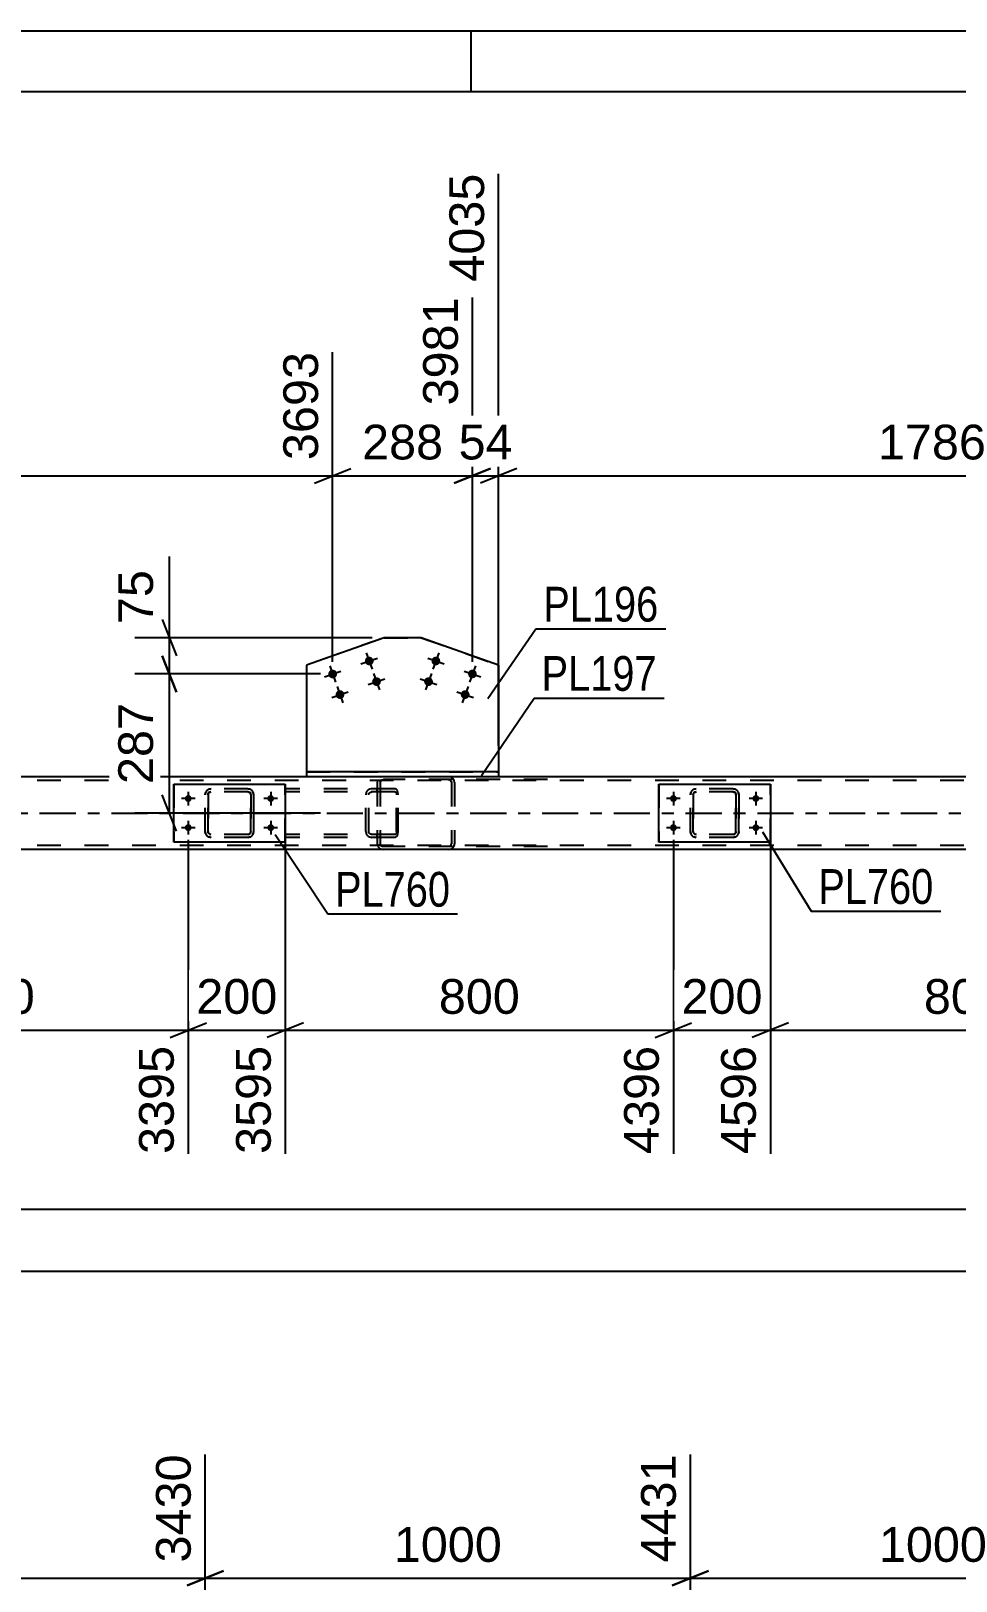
# Model space of a CAD drawing. Header units: millimetres. Extents: x -55 to 786, y -408 to 186.
# Drawn here: x 119.6 to 195.9, y 58.7 to 186.5 of the extents above; entities that cross this region are included whole.
import ezdxf

# ---------------------------------------------------------------- set-up
doc = ezdxf.new("R2010")
doc.units = ezdxf.units.MM
doc.linetypes.add('DXK_LINE_DOT2', pattern=[3.9198, 1.9599, -1.9599])
doc.linetypes.add('DXK_LINE_DOT3', pattern=[5.9187, 2.979, -0.9799, 0.9799, -0.9799])
doc.styles.add('Arial', font='ARIAL.TTF', dxfattribs={"height": 0.2})
doc.styles.add('Arial Narrow', font='ARIALN.TTF', dxfattribs={"height": 0.2})

# ---------------------------------------------------------------- blocks, each defined once
blk = doc.blocks.new('Unknown-318893114-1115')
at = {"color": 5, "linetype": 'Continuous'}
for p, q in [((785.92, 186.47), (-55.08, 186.47)), ((155.92, 181.47), (155.92, 186.47)), ((780.92, 181.47), (-50.08, 181.47))]:
    blk.add_line(p, q, dxfattribs=at)
blk = doc.blocks.new('Part-318893114-4730 - 4605')
at = {"color": 7, "linetype": 'DXK_LINE_DOT2'}
for p, q in [((149.65, 124.01), (140.61, 124.01)), ((147.73, 124.01), (147.54, 123.98)), ((148.18, 123.77), (148.18, 124.01)), ((149.75, 123.98), (149.65, 124.01)), ((149.84, 123.87), (149.75, 123.98)), ((149.65, 123.77), (140.61, 123.77)), ((147.27, 123.72), (147.23, 123.53)), ((147.23, 120.49), (147.23, 123.53)), ((147.48, 123.53), (147.5, 123.62)), ((147.48, 120.49), (147.48, 123.53)), ((147.5, 123.62), (147.56, 123.7)), ((147.56, 123.7), (147.64, 123.75)), ((147.64, 123.75), (147.73, 123.77)), ((149.65, 123.77), (149.7, 123.75)), ((149.7, 123.75), (149.74, 123.7)), ((149.74, 123.7), (149.77, 123.62)), ((149.77, 123.62), (149.78, 123.53)), ((149.78, 120.49), (149.78, 123.53)), ((149.89, 123.72), (149.84, 123.87)), ((149.91, 123.53), (149.89, 123.72)), ((149.91, 120.49), (149.91, 123.53)), ((149.65, 120.25), (140.61, 120.25)), ((147.23, 120.49), (147.27, 120.31)), ((147.5, 120.4), (147.48, 120.49)), ((147.56, 120.32), (147.5, 120.4)), ((147.64, 120.27), (147.56, 120.32)), ((147.73, 120.25), (147.64, 120.27)), ((148.18, 120.01), (148.18, 120.25)), ((149.7, 120.27), (149.65, 120.25)), ((149.74, 120.32), (149.7, 120.27)), ((149.77, 120.4), (149.74, 120.32)), ((149.75, 120.05), (149.84, 120.15)), ((149.78, 120.49), (149.77, 120.4)), ((149.84, 120.15), (149.89, 120.31)), ((149.89, 120.31), (149.91, 120.49)), ((149.65, 120.01), (140.61, 120.01)), ((147.54, 120.05), (147.73, 120.01)), ((149.65, 120.01), (149.75, 120.05))]:
    blk.add_line(p, q, dxfattribs=at)
for centre, start, end in [((147.72, 123.52), 111.1513, 156.1048), ((147.72, 120.51), 203.8952, 248.8487)]:
    blk.add_arc(centre, 0.492, start, end, dxfattribs=at)
blk = doc.blocks.new('Bolt-318893114-4694 - 4605')
at = {"linetype": 'Continuous'}
for points in [[(147.75, 134.27), (147.68, 134.23), (147.61, 134.2), (147.54, 134.19), (147.46, 134.19), (147.39, 134.21), (147.32, 134.25), (147.27, 134.29), (147.22, 134.35), (147.18, 134.42), (147.16, 134.49), (147.16, 134.57), (147.17, 134.64), (147.2, 134.71), (147.24, 134.77), (147.29, 134.83), (147.36, 134.87), (147.43, 134.89), (147.5, 134.91), (147.58, 134.9), (147.65, 134.88), (147.72, 134.85), (147.77, 134.8), (147.82, 134.74), (147.86, 134.68), (147.88, 134.6), (147.88, 134.53), (147.87, 134.45), (147.84, 134.38), (147.8, 134.32)], [(144.73, 133.2), (144.67, 133.16), (144.6, 133.13), (144.52, 133.12), (144.45, 133.12), (144.38, 133.14), (144.31, 133.18), (144.25, 133.22), (144.2, 133.28), (144.17, 133.35), (144.15, 133.42), (144.14, 133.5), (144.16, 133.57), (144.18, 133.64), (144.22, 133.7), (144.28, 133.76), (144.34, 133.8), (144.41, 133.83), (144.49, 133.84), (144.56, 133.83), (144.63, 133.81), (144.7, 133.78), (144.76, 133.73), (144.81, 133.67), (144.84, 133.61), (144.86, 133.53), (144.86, 133.46), (144.85, 133.38), (144.83, 133.31), (144.78, 133.25)], [(148.35, 132.57), (148.29, 132.53), (148.22, 132.5), (148.14, 132.49), (148.07, 132.5), (147.99, 132.51), (147.93, 132.55), (147.87, 132.6), (147.82, 132.65), (147.79, 132.72), (147.77, 132.79), (147.76, 132.87), (147.77, 132.94), (147.8, 133.01), (147.84, 133.08), (147.9, 133.13), (147.96, 133.17), (148.03, 133.2), (148.1, 133.21), (148.18, 133.21), (148.25, 133.19), (148.32, 133.15), (148.38, 133.11), (148.42, 133.05), (148.46, 132.98), (148.48, 132.91), (148.48, 132.83), (148.47, 132.76), (148.44, 132.69), (148.4, 132.62)], [(145.33, 131.5), (145.27, 131.46), (145.2, 131.43), (145.13, 131.42), (145.05, 131.43), (144.98, 131.44), (144.91, 131.48), (144.85, 131.53), (144.8, 131.58), (144.77, 131.65), (144.75, 131.72), (144.75, 131.8), (144.76, 131.87), (144.79, 131.94), (144.83, 132.01), (144.88, 132.06), (144.94, 132.1), (145.01, 132.13), (145.09, 132.14), (145.16, 132.14), (145.23, 132.12), (145.3, 132.08), (145.36, 132.04), (145.41, 131.98), (145.44, 131.91), (145.46, 131.84), (145.47, 131.76), (145.45, 131.69), (145.43, 131.62), (145.39, 131.55)]]:
    blk.add_hatch(color=1, dxfattribs=at).paths.add_polyline_path(points)
at = {"color": 1, "linetype": 'Continuous'}
for p, q in [((144.26, 134.16), (144.75, 132.8)), ((146.84, 134.31), (148.2, 134.79)), ((147.28, 135.23), (147.76, 133.87)), ((143.83, 133.24), (145.18, 133.72)), ((147.44, 132.61), (148.8, 133.09)), ((147.88, 133.53), (148.36, 132.17)), ((144.43, 131.54), (145.78, 132.02)), ((144.87, 132.46), (145.35, 131.1))]:
    blk.add_line(p, q, dxfattribs=at)
blk = doc.blocks.new('Part-318893114-4724 - 4605')
at = {"color": 2, "linetype": 'Continuous'}
for p, q in [((148.75, 136.47), (142.34, 134.2)), ((151.79, 136.47), (148.75, 136.47)), ((148.75, 136.47), (148.75, 136.47)), ((158.19, 134.2), (151.79, 136.47)), ((151.79, 136.47), (151.79, 136.47)), ((142.34, 134.2), (142.34, 125.41)), ((158.19, 134.2), (158.19, 125.41))]:
    blk.add_line(p, q, dxfattribs=at)
at = {"color": 7, "linetype": 'DXK_LINE_DOT2'}
for p, q in [((148.75, 136.47), (142.34, 134.2)), ((148.75, 136.47), (151.79, 136.47)), ((151.79, 136.47), (158.19, 134.2)), ((142.34, 125.41), (158.19, 125.41)), ((142.34, 125.41), (158.19, 125.41))]:
    blk.add_line(p, q, dxfattribs=at)
blk = doc.blocks.new('Part-318893114-4661 - 4605')
at = {"color": 7, "linetype": 'DXK_LINE_DOT2'}
for p, q in [((134.29, 123.98), (134.47, 124.01)), ((134.48, 124.01), (134.29, 123.98)), ((134.29, 123.98), (134.29, 123.98)), ((137.52, 124.01), (134.47, 124.01)), ((137.51, 124.01), (137.69, 123.98)), ((137.7, 123.98), (137.52, 124.01)), ((133.99, 123.53), (134.03, 123.72)), ((133.99, 123.53), (134, 123.53)), ((133.99, 120.49), (133.99, 123.53)), ((134.03, 123.72), (134, 123.53)), ((134, 120.49), (134, 123.53)), ((134.25, 123.62), (134.23, 123.53)), ((134.24, 123.53), (134.23, 123.53)), ((134.23, 123.53), (134.23, 120.49)), ((134.24, 123.53), (134.25, 123.62)), ((134.24, 120.49), (134.24, 123.53)), ((134.25, 123.62), (134.31, 123.7)), ((134.3, 123.7), (134.25, 123.62)), ((134.38, 123.75), (134.3, 123.7)), ((134.31, 123.7), (134.38, 123.75)), ((134.38, 123.75), (134.48, 123.77)), ((134.47, 123.77), (134.38, 123.75)), ((137.52, 123.77), (134.47, 123.77)), ((137.6, 123.75), (137.51, 123.77)), ((137.52, 123.77), (137.61, 123.75)), ((137.6, 123.75), (137.61, 123.75)), ((137.68, 123.7), (137.6, 123.75)), ((137.61, 123.75), (137.69, 123.7)), ((137.73, 123.62), (137.68, 123.7)), ((137.69, 123.7), (137.74, 123.62)), ((137.75, 123.53), (137.73, 123.62)), ((137.74, 123.62), (137.76, 123.53)), ((137.76, 123.53), (137.75, 123.53)), ((137.75, 123.53), (137.75, 120.49)), ((137.76, 120.49), (137.76, 123.53)), ((137.95, 123.72), (137.99, 123.53)), ((138, 123.53), (137.96, 123.72)), ((138, 123.53), (137.99, 123.53)), ((137.99, 123.53), (137.99, 120.49)), ((138, 120.49), (138, 123.53)), ((134, 120.49), (133.99, 120.49)), ((134.03, 120.31), (133.99, 120.49)), ((134, 120.49), (134.03, 120.31)), ((134.23, 120.49), (134.24, 120.49)), ((134.23, 120.49), (134.25, 120.4)), ((134.25, 120.4), (134.24, 120.49)), ((134.31, 120.32), (134.25, 120.4)), ((134.25, 120.4), (134.3, 120.32)), ((134.3, 120.32), (134.38, 120.27)), ((134.38, 120.27), (134.31, 120.32)), ((134.48, 120.25), (134.38, 120.27)), ((134.38, 120.27), (134.47, 120.25)), ((137.52, 120.25), (134.47, 120.25)), ((137.51, 120.25), (137.6, 120.27)), ((137.61, 120.27), (137.52, 120.25)), ((137.6, 120.27), (137.68, 120.32)), ((137.6, 120.27), (137.61, 120.27)), ((137.69, 120.32), (137.61, 120.27)), ((137.68, 120.32), (137.73, 120.4)), ((137.74, 120.4), (137.69, 120.32)), ((137.73, 120.4), (137.75, 120.49)), ((137.76, 120.49), (137.74, 120.4)), ((137.75, 120.49), (137.76, 120.49)), ((137.99, 120.49), (137.95, 120.31)), ((137.96, 120.31), (138, 120.49)), ((137.99, 120.49), (138, 120.49)), ((134.29, 120.05), (134.29, 120.05)), ((134.47, 120.01), (134.29, 120.05)), ((134.29, 120.05), (134.48, 120.01)), ((137.52, 120.01), (134.47, 120.01)), ((137.69, 120.05), (137.51, 120.01)), ((137.52, 120.01), (137.7, 120.05))]:
    blk.add_line(p, q, dxfattribs=at)
at = {"color": 7, "linetype": 'DXK_LINE_DOT3'}
blk.add_line((136, 122.01), (135.99, 122.01), dxfattribs=at)
at = {"color": 7, "linetype": 'DXK_LINE_DOT2'}
for centre, start, end in [((134.47, 123.53), 112.5, 157.5), ((134.48, 123.53), 112.5, 157.5), ((137.51, 123.53), 22.5, 67.5), ((137.52, 123.53), 22.5, 67.5), ((134.47, 120.49), 202.5, 247.5), ((134.48, 120.49), 202.5, 247.5), ((137.51, 120.49), 292.5, 337.5), ((137.52, 120.49), 292.5, 337.5)]:
    blk.add_arc(centre, 0.48, start, end, dxfattribs=at)
blk = doc.blocks.new('Part-318893114-4729 - 4605')
at = {"color": 2, "linetype": 'Continuous'}
for p, q in [((158.19, 125.41), (142.34, 125.41)), ((142.34, 125.41), (142.34, 125.01)), ((158.19, 125.41), (158.19, 125.01)), ((158.19, 125.01), (142.34, 125.01))]:
    blk.add_line(p, q, dxfattribs=at)
blk = doc.blocks.new('Part-318893114-4690 - 4605')
at = {"color": 2, "linetype": 'Continuous'}
for p, q in [((131.4, 119.61), (131.4, 124.41)), ((131.4, 124.41), (131.4, 124.41)), ((131.4, 124.41), (140.6, 124.41)), ((140.6, 124.41), (140.6, 119.61)), ((131.4, 119.61), (131.4, 119.61)), ((140.6, 119.61), (131.4, 119.61))]:
    blk.add_line(p, q, dxfattribs=at)
at = {"color": 7, "linetype": 'DXK_LINE_DOT2'}
for p, q in [((131.4, 124.41), (131.4, 119.61)), ((131.4, 124.41), (131.4, 124.41)), ((140.6, 119.61), (140.6, 124.41)), ((131.4, 119.61), (131.4, 119.61))]:
    blk.add_line(p, q, dxfattribs=at)
blk = doc.blocks.new('Bolt-318893114-4741 - 4605')
at = {"linetype": 'Continuous'}
for points in [[(153.01, 134.91), (153.09, 134.9), (153.16, 134.88), (153.23, 134.84), (153.28, 134.79), (153.33, 134.73), (153.36, 134.66), (153.37, 134.58), (153.37, 134.51), (153.36, 134.44), (153.33, 134.37), (153.28, 134.31), (153.23, 134.26), (153.16, 134.22), (153.09, 134.2), (153.01, 134.19), (152.94, 134.2), (152.87, 134.22), (152.8, 134.26), (152.75, 134.31), (152.7, 134.37), (152.67, 134.44), (152.66, 134.51), (152.66, 134.58), (152.67, 134.66), (152.7, 134.73), (152.75, 134.79), (152.8, 134.84), (152.87, 134.88), (152.94, 134.9)], [(152.41, 133.21), (152.49, 133.2), (152.56, 133.18), (152.62, 133.14), (152.68, 133.09), (152.72, 133.03), (152.75, 132.96), (152.77, 132.89), (152.77, 132.81), (152.75, 132.74), (152.72, 132.67), (152.68, 132.61), (152.62, 132.56), (152.56, 132.52), (152.49, 132.5), (152.41, 132.49), (152.34, 132.5), (152.27, 132.52), (152.2, 132.56), (152.14, 132.61), (152.1, 132.67), (152.07, 132.74), (152.05, 132.81), (152.05, 132.89), (152.07, 132.96), (152.1, 133.03), (152.14, 133.09), (152.2, 133.14), (152.27, 133.18), (152.34, 133.2)], [(156.03, 133.84), (156.1, 133.83), (156.18, 133.81), (156.24, 133.77), (156.3, 133.72), (156.34, 133.66), (156.37, 133.59), (156.39, 133.51), (156.39, 133.44), (156.37, 133.37), (156.34, 133.3), (156.3, 133.24), (156.24, 133.19), (156.18, 133.15), (156.1, 133.13), (156.03, 133.12), (155.96, 133.13), (155.88, 133.15), (155.82, 133.19), (155.76, 133.24), (155.72, 133.3), (155.69, 133.37), (155.67, 133.44), (155.67, 133.51), (155.69, 133.59), (155.72, 133.66), (155.76, 133.72), (155.82, 133.77), (155.88, 133.81), (155.96, 133.83)], [(155.43, 132.14), (155.5, 132.13), (155.57, 132.11), (155.64, 132.07), (155.7, 132.02), (155.74, 131.96), (155.77, 131.89), (155.79, 131.82), (155.79, 131.74), (155.77, 131.67), (155.74, 131.6), (155.7, 131.54), (155.64, 131.49), (155.57, 131.45), (155.5, 131.43), (155.43, 131.42), (155.35, 131.43), (155.28, 131.45), (155.22, 131.49), (155.16, 131.54), (155.12, 131.6), (155.09, 131.67), (155.07, 131.74), (155.07, 131.82), (155.09, 131.89), (155.12, 131.96), (155.16, 132.02), (155.22, 132.07), (155.28, 132.11), (155.35, 132.13)]]:
    blk.add_hatch(color=1, dxfattribs=at).paths.add_polyline_path(points)
at = {"color": 1, "linetype": 'Continuous'}
for p, q in [((152.34, 134.79), (153.69, 134.31)), ((153.25, 135.23), (152.77, 133.87)), ((156.27, 134.16), (155.79, 132.8)), ((151.73, 133.09), (153.09, 132.61)), ((152.65, 133.53), (152.17, 132.17)), ((155.35, 133.72), (156.71, 133.24)), ((154.75, 132.02), (156.11, 131.54)), ((155.67, 132.46), (155.19, 131.1))]:
    blk.add_line(p, q, dxfattribs=at)
blk = doc.blocks.new('Bolt-318893114-4742 - 4605')
at = {"linetype": 'Continuous'}
for points in [[(132.32, 123.21), (132.32, 123.27), (132.34, 123.33), (132.37, 123.38), (132.41, 123.42), (132.46, 123.46), (132.51, 123.48), (132.57, 123.49), (132.62, 123.49), (132.68, 123.48), (132.74, 123.46), (132.78, 123.42), (132.82, 123.38), (132.85, 123.33), (132.87, 123.27), (132.88, 123.21), (132.87, 123.15), (132.85, 123.1), (132.82, 123.05), (132.78, 123), (132.74, 122.97), (132.68, 122.95), (132.62, 122.93), (132.57, 122.93), (132.51, 122.95), (132.46, 122.97), (132.41, 123), (132.37, 123.05), (132.34, 123.1), (132.32, 123.15)], [(139.12, 123.21), (139.12, 123.27), (139.14, 123.33), (139.17, 123.38), (139.21, 123.42), (139.26, 123.46), (139.31, 123.48), (139.37, 123.49), (139.42, 123.49), (139.48, 123.48), (139.54, 123.46), (139.58, 123.42), (139.62, 123.38), (139.65, 123.33), (139.67, 123.27), (139.68, 123.21), (139.67, 123.15), (139.65, 123.1), (139.62, 123.05), (139.58, 123), (139.54, 122.97), (139.48, 122.95), (139.42, 122.93), (139.37, 122.93), (139.31, 122.95), (139.26, 122.97), (139.21, 123), (139.17, 123.05), (139.14, 123.1), (139.12, 123.15)], [(132.32, 120.81), (132.32, 120.87), (132.34, 120.93), (132.37, 120.98), (132.41, 121.02), (132.46, 121.06), (132.51, 121.08), (132.57, 121.09), (132.62, 121.09), (132.68, 121.08), (132.74, 121.06), (132.78, 121.02), (132.82, 120.98), (132.85, 120.93), (132.87, 120.87), (132.88, 120.81), (132.87, 120.75), (132.85, 120.7), (132.82, 120.65), (132.78, 120.6), (132.74, 120.57), (132.68, 120.55), (132.62, 120.53), (132.57, 120.53), (132.51, 120.55), (132.46, 120.57), (132.41, 120.6), (132.37, 120.65), (132.34, 120.7), (132.32, 120.75)], [(139.12, 120.81), (139.12, 120.87), (139.14, 120.93), (139.17, 120.98), (139.21, 121.02), (139.26, 121.06), (139.31, 121.08), (139.37, 121.09), (139.42, 121.09), (139.48, 121.08), (139.54, 121.06), (139.58, 121.02), (139.62, 120.98), (139.65, 120.93), (139.67, 120.87), (139.68, 120.81), (139.67, 120.75), (139.65, 120.7), (139.62, 120.65), (139.58, 120.6), (139.54, 120.57), (139.48, 120.55), (139.42, 120.53), (139.37, 120.53), (139.31, 120.55), (139.26, 120.57), (139.21, 120.6), (139.17, 120.65), (139.14, 120.7), (139.12, 120.75)]]:
    blk.add_hatch(color=1, dxfattribs=at).paths.add_polyline_path(points)
at = {"color": 1, "linetype": 'Continuous'}
for p, q in [((133.16, 123.21), (132.04, 123.21)), ((132.6, 123.77), (132.6, 122.65)), ((139.96, 123.21), (138.84, 123.21)), ((139.4, 123.77), (139.4, 122.65)), ((132.6, 121.37), (132.6, 120.25)), ((139.4, 121.37), (139.4, 120.25)), ((133.16, 120.81), (132.04, 120.81)), ((139.96, 120.81), (138.84, 120.81))]:
    blk.add_line(p, q, dxfattribs=at)
blk = doc.blocks.new('Part-318893114-4765 - 4605')
at = {"color": 7, "linetype": 'DXK_LINE_DOT2'}
for p, q in [((148.21, 124.69), (148.18, 124.53)), ((148.18, 124.53), (148.18, 119.49)), ((148.22, 124.72), (148.21, 124.69)), ((148.43, 124.53), (148.45, 124.62)), ((148.43, 124.53), (148.43, 119.49)), ((148.45, 124.62), (148.51, 124.7)), ((148.69, 125.01), (148.49, 124.98)), ((148.51, 124.7), (148.59, 124.75)), ((148.59, 124.75), (148.69, 124.77)), ((162.23, 125.01), (148.69, 125.01)), ((162.23, 124.77), (148.69, 124.77)), ((154.25, 124.98), (154.05, 125.01)), ((154.05, 124.77), (154.15, 124.75)), ((154.15, 124.75), (154.23, 124.7)), ((154.23, 124.7), (154.29, 124.62)), ((154.29, 124.62), (154.31, 124.53)), ((154.31, 124.53), (154.31, 119.49)), ((154.53, 124.69), (154.53, 124.72)), ((154.56, 124.53), (154.53, 124.69)), ((154.56, 124.53), (154.56, 119.49)), ((148.18, 119.49), (148.2, 119.41)), ((148.2, 119.41), (148.22, 119.31)), ((148.45, 119.43), (148.43, 119.49)), ((148.45, 119.4), (148.45, 119.43)), ((148.51, 119.32), (148.45, 119.4)), ((148.49, 119.05), (148.69, 119.01)), ((148.59, 119.27), (148.51, 119.32)), ((148.69, 119.25), (148.59, 119.27)), ((162.23, 119.25), (148.69, 119.25)), ((162.23, 119.01), (148.69, 119.01)), ((154.15, 119.27), (154.05, 119.25)), ((154.05, 119.01), (154.25, 119.05)), ((154.23, 119.32), (154.15, 119.27)), ((154.29, 119.4), (154.23, 119.32)), ((154.29, 119.43), (154.31, 119.49)), ((154.29, 119.4), (154.29, 119.43)), ((154.53, 119.31), (154.55, 119.41)), ((154.55, 119.41), (154.56, 119.49))]:
    blk.add_line(p, q, dxfattribs=at)
for centre, start, end in [((154.07, 124.51), 24.32, 69.2417), ((148.67, 119.51), 204.32, 249.2417), ((154.07, 119.51), 290.7583, 335.68)]:
    blk.add_arc(centre, 0.496, start, end, dxfattribs=at)
blk = doc.blocks.new('Part-318893114-4821 - 4605')
at = {"color": 2, "linetype": 'Continuous'}
for p, q in [((171.4, 119.61), (171.4, 124.41)), ((171.4, 124.41), (171.4, 124.41)), ((171.4, 124.41), (180.6, 124.41)), ((180.6, 124.41), (180.6, 119.61)), ((171.4, 119.61), (171.4, 119.61)), ((180.6, 119.61), (171.4, 119.61))]:
    blk.add_line(p, q, dxfattribs=at)
at = {"color": 7, "linetype": 'DXK_LINE_DOT2'}
for p, q in [((171.4, 124.41), (171.4, 119.61)), ((171.4, 124.41), (171.4, 124.41)), ((180.6, 119.61), (180.6, 124.41)), ((171.4, 119.61), (171.4, 119.61))]:
    blk.add_line(p, q, dxfattribs=at)
blk = doc.blocks.new('Part-318893114-4832 - 4605')
at = {"color": 7, "linetype": 'DXK_LINE_DOT2'}
for p, q in [((174.29, 123.98), (174.48, 124.01)), ((174.29, 123.98), (174.3, 123.98)), ((174.48, 124.01), (174.3, 123.98)), ((177.52, 124.01), (174.48, 124.01)), ((177.52, 124.01), (177.7, 123.98)), ((177.7, 123.98), (177.52, 124.01)), ((174, 123.53), (174.03, 123.72)), ((174.04, 123.72), (174, 123.53)), ((174, 120.49), (174, 123.53)), ((174, 123.53), (174, 123.53)), ((174, 120.49), (174, 123.53)), ((174.24, 123.53), (174.26, 123.62)), ((174.25, 123.62), (174.24, 123.53)), ((174.24, 120.49), (174.24, 123.53)), ((174.24, 123.53), (174.24, 123.53)), ((174.24, 123.53), (174.24, 120.49)), ((174.31, 123.7), (174.25, 123.62)), ((174.26, 123.62), (174.31, 123.7)), ((174.31, 123.7), (174.39, 123.75)), ((174.38, 123.75), (174.31, 123.7)), ((174.48, 123.77), (174.38, 123.75)), ((174.39, 123.75), (174.48, 123.77)), ((177.52, 123.77), (174.48, 123.77)), ((177.52, 123.77), (177.61, 123.75)), ((177.61, 123.75), (177.52, 123.77)), ((177.61, 123.75), (177.61, 123.75)), ((177.61, 123.75), (177.69, 123.7)), ((177.69, 123.7), (177.61, 123.75)), ((177.69, 123.7), (177.74, 123.62)), ((177.74, 123.62), (177.69, 123.7)), ((177.74, 123.62), (177.76, 123.53)), ((177.76, 123.53), (177.74, 123.62)), ((177.76, 120.49), (177.76, 123.53)), ((177.76, 123.53), (177.76, 123.53)), ((177.76, 123.53), (177.76, 120.49)), ((177.96, 123.72), (178, 123.53)), ((178, 123.53), (177.96, 123.72)), ((178, 120.49), (178, 123.53)), ((178, 123.53), (178, 123.53)), ((178, 123.53), (178, 120.49)), ((174, 120.49), (174, 120.49)), ((174.03, 120.31), (174, 120.49)), ((174, 120.49), (174.04, 120.31)), ((174.24, 120.49), (174.24, 120.49)), ((174.26, 120.4), (174.24, 120.49)), ((174.24, 120.49), (174.25, 120.4)), ((174.25, 120.4), (174.31, 120.32)), ((174.31, 120.32), (174.26, 120.4)), ((174.39, 120.27), (174.31, 120.32)), ((174.31, 120.32), (174.38, 120.27)), ((174.38, 120.27), (174.48, 120.25)), ((174.48, 120.25), (174.39, 120.27)), ((177.52, 120.25), (174.48, 120.25)), ((177.61, 120.27), (177.52, 120.25)), ((177.52, 120.25), (177.61, 120.27)), ((177.69, 120.32), (177.61, 120.27)), ((177.61, 120.27), (177.69, 120.32)), ((177.61, 120.27), (177.61, 120.27)), ((177.74, 120.4), (177.69, 120.32)), ((177.69, 120.32), (177.74, 120.4)), ((177.76, 120.49), (177.74, 120.4)), ((177.74, 120.4), (177.76, 120.49)), ((177.76, 120.49), (177.76, 120.49)), ((178, 120.49), (177.96, 120.31)), ((177.96, 120.31), (178, 120.49)), ((178, 120.49), (178, 120.49)), ((174.29, 120.05), (174.3, 120.05)), ((174.48, 120.01), (174.29, 120.05)), ((174.3, 120.05), (174.48, 120.01)), ((177.52, 120.01), (174.48, 120.01)), ((177.7, 120.05), (177.52, 120.01)), ((177.52, 120.01), (177.7, 120.05))]:
    blk.add_line(p, q, dxfattribs=at)
at = {"color": 7, "linetype": 'DXK_LINE_DOT3'}
blk.add_line((176, 122.01), (175.99, 122.01), dxfattribs=at)
at = {"color": 7, "linetype": 'DXK_LINE_DOT2'}
for centre, start, end in [((174.48, 123.53), 112.5, 157.5), ((174.48, 123.53), 112.5, 157.5), ((177.52, 123.53), 22.5, 67.5), ((177.52, 123.53), 22.5, 67.5), ((174.48, 120.49), 202.5, 247.5), ((174.48, 120.49), 202.5, 247.5), ((177.52, 120.49), 292.5, 337.5), ((177.52, 120.49), 292.5, 337.5)]:
    blk.add_arc(centre, 0.48, start, end, dxfattribs=at)
blk = doc.blocks.new('Part-318893114-4844 - 4605')
at = {"color": 7, "linetype": 'DXK_LINE_DOT2'}
for p, q in [((702.22, 124.69), (43.4, 124.69)), ((158.19, 125.01), (142.34, 125.01)), ((702.22, 119.33), (43.4, 119.33))]:
    blk.add_line(p, q, dxfattribs=at)
at = {"color": 2, "linetype": 'Continuous'}
for p, q in [((142.34, 125.01), (72.92, 125.01)), ((227.47, 125.01), (158.19, 125.01)), ((698.22, 119.01), (43.4, 119.01))]:
    blk.add_line(p, q, dxfattribs=at)
at = {"color": 7, "linetype": 'DXK_LINE_DOT3'}
blk.add_line((43.4, 122.01), (702.22, 122.01), dxfattribs=at)
blk = doc.blocks.new('Bolt-318893114-4860 - 4605')
at = {"linetype": 'Continuous'}
for points in [[(172.32, 123.21), (172.33, 123.27), (172.35, 123.33), (172.37, 123.38), (172.41, 123.42), (172.46, 123.46), (172.51, 123.48), (172.57, 123.49), (172.63, 123.49), (172.69, 123.48), (172.74, 123.46), (172.79, 123.42), (172.83, 123.38), (172.86, 123.33), (172.88, 123.27), (172.88, 123.21), (172.88, 123.15), (172.86, 123.1), (172.83, 123.05), (172.79, 123), (172.74, 122.97), (172.69, 122.95), (172.63, 122.93), (172.57, 122.93), (172.51, 122.95), (172.46, 122.97), (172.41, 123), (172.37, 123.05), (172.35, 123.1), (172.33, 123.15)], [(179.12, 123.21), (179.13, 123.27), (179.15, 123.33), (179.17, 123.38), (179.21, 123.42), (179.26, 123.46), (179.31, 123.48), (179.37, 123.49), (179.43, 123.49), (179.49, 123.48), (179.54, 123.46), (179.59, 123.42), (179.63, 123.38), (179.66, 123.33), (179.68, 123.27), (179.68, 123.21), (179.68, 123.15), (179.66, 123.1), (179.63, 123.05), (179.59, 123), (179.54, 122.97), (179.49, 122.95), (179.43, 122.93), (179.37, 122.93), (179.31, 122.95), (179.26, 122.97), (179.21, 123), (179.17, 123.05), (179.15, 123.1), (179.13, 123.15)], [(172.32, 120.81), (172.33, 120.87), (172.35, 120.93), (172.37, 120.98), (172.41, 121.02), (172.46, 121.06), (172.51, 121.08), (172.57, 121.09), (172.63, 121.09), (172.69, 121.08), (172.74, 121.06), (172.79, 121.02), (172.83, 120.98), (172.86, 120.93), (172.88, 120.87), (172.88, 120.81), (172.88, 120.75), (172.86, 120.7), (172.83, 120.65), (172.79, 120.6), (172.74, 120.57), (172.69, 120.55), (172.63, 120.53), (172.57, 120.53), (172.51, 120.55), (172.46, 120.57), (172.41, 120.6), (172.37, 120.65), (172.35, 120.7), (172.33, 120.75)], [(179.12, 120.81), (179.13, 120.87), (179.15, 120.93), (179.17, 120.98), (179.21, 121.02), (179.26, 121.06), (179.31, 121.08), (179.37, 121.09), (179.43, 121.09), (179.49, 121.08), (179.54, 121.06), (179.59, 121.02), (179.63, 120.98), (179.66, 120.93), (179.68, 120.87), (179.68, 120.81), (179.68, 120.75), (179.66, 120.7), (179.63, 120.65), (179.59, 120.6), (179.54, 120.57), (179.49, 120.55), (179.43, 120.53), (179.37, 120.53), (179.31, 120.55), (179.26, 120.57), (179.21, 120.6), (179.17, 120.65), (179.15, 120.7), (179.13, 120.75)]]:
    blk.add_hatch(color=1, dxfattribs=at).paths.add_polyline_path(points)
at = {"color": 1, "linetype": 'Continuous'}
for p, q in [((173.16, 123.21), (172.04, 123.21)), ((172.6, 123.77), (172.6, 122.65)), ((179.96, 123.21), (178.84, 123.21)), ((179.4, 123.77), (179.4, 122.65)), ((172.6, 121.37), (172.6, 120.25)), ((179.4, 121.37), (179.4, 120.25)), ((173.16, 120.81), (172.04, 120.81)), ((179.96, 120.81), (178.84, 120.81))]:
    blk.add_line(p, q, dxfattribs=at)
blk = doc.blocks.new('StraightDimension-318893114-4380 - 2647')
at = {"color": 7, "linetype": 'Continuous'}
for p, q in [((93.99, 17.62), (93.99, 69.15)), ((134, 18.64), (134, 69.15)), ((95.49, 59.55), (92.49, 58.35)), ((93.99, 58.95), (134, 58.95)), ((132.5, 58.35), (135.5, 59.55))]:
    blk.add_line(p, q, dxfattribs=at)
at = {"color": 0}
blk.add_wipeout([(119.04, 59.7), (119.04, 63.9), (108.95, 63.9), (108.95, 59.7)], dxfattribs=at)
at = {"color": 3, "style": 'Arial'}
blk.add_text('1000', height=2.865, dxfattribs=at).set_placement((109.55, 60.3))
at = {"color": 0, "linetype": 'Continuous'}
blk.add_wipeout([(133.4, 69.75), (129.2, 69.75), (129.2, 59.65), (133.4, 59.65)], dxfattribs=at)
at = {"color": 3, "linetype": 'Continuous', "style": 'Arial'}
blk.add_text('3430', height=2.865, rotation=90.0002, dxfattribs=at).set_placement((132.8, 60.25))
blk = doc.blocks.new('StraightDimension-318893114-4400 - 2647')
at = {"color": 7, "linetype": 'Continuous'}
for p, q in [((174, 17.62), (174, 69.15)), ((213.99, 16.31), (213.99, 69.15)), ((175.5, 59.55), (172.5, 58.35)), ((174, 58.95), (213.99, 58.95)), ((212.49, 58.35), (215.49, 59.55))]:
    blk.add_line(p, q, dxfattribs=at)
at = {"color": 0}
blk.add_wipeout([(199.04, 59.7), (199.04, 63.9), (188.95, 63.9), (188.95, 59.7)], dxfattribs=at)
at = {"color": 3, "style": 'Arial'}
blk.add_text('1000', height=2.865, dxfattribs=at).set_placement((189.55, 60.3))
at = {"color": 0, "linetype": 'Continuous'}
blk.add_wipeout([(213.39, 69.75), (209.19, 69.75), (209.19, 59.65), (213.39, 59.65)], dxfattribs=at)
at = {"color": 3, "linetype": 'Continuous', "style": 'Arial'}
blk.add_text('5430', height=2.865, rotation=90.0002, dxfattribs=at).set_placement((212.79, 60.25))
blk = doc.blocks.new('StraightDimension-318893114-4390 - 2647')
at = {"color": 7, "linetype": 'Continuous'}
for p, q in [((134, 18.64), (134, 69.15)), ((174, 17.62), (174, 69.15)), ((135.5, 59.55), (132.5, 58.35)), ((134, 58.95), (174, 58.95)), ((172.5, 58.35), (175.5, 59.55))]:
    blk.add_line(p, q, dxfattribs=at)
at = {"color": 0}
blk.add_wipeout([(159.05, 59.7), (159.05, 63.9), (148.95, 63.9), (148.95, 59.7)], dxfattribs=at)
at = {"color": 3, "style": 'Arial'}
blk.add_text('1000', height=2.865, dxfattribs=at).set_placement((149.55, 60.3))
at = {"color": 0, "linetype": 'Continuous'}
blk.add_wipeout([(173.4, 69.75), (169.2, 69.75), (169.2, 59.65), (173.4, 59.65)], dxfattribs=at)
at = {"color": 3, "linetype": 'Continuous', "style": 'Arial'}
blk.add_text('4431', height=2.865, rotation=90.0002, dxfattribs=at).set_placement((172.8, 60.25))
blk = doc.blocks.new('StraightDimension-318893114-5682 - 4605')
at = {"color": 7, "linetype": 'Continuous'}
for p, q in [((72.92, 127.31), (72.92, 174.71)), ((144.5, 134.48), (144.5, 160.01)), ((74.42, 150.41), (71.42, 149.21)), ((72.92, 149.81), (144.5, 149.81)), ((143, 149.21), (146, 150.41))]:
    blk.add_line(p, q, dxfattribs=at)
at = {"color": 0}
blk.add_wipeout([(113.76, 150.56), (113.76, 154.76), (103.67, 154.76), (103.67, 150.56)], dxfattribs=at)
at = {"color": 3, "style": 'Arial'}
blk.add_text('1790', height=2.865, dxfattribs=at).set_placement((104.27, 151.16))
at = {"color": 0, "linetype": 'Continuous'}
blk.add_wipeout([(143.9, 160.61), (139.7, 160.61), (139.7, 150.51), (143.9, 150.51)], dxfattribs=at)
at = {"color": 3, "linetype": 'Continuous', "style": 'Arial'}
blk.add_text('3693', height=2.865, rotation=90.0002, dxfattribs=at).set_placement((143.3, 151.11))
blk = doc.blocks.new('StraightDimension-318893114-5574 - 4605')
at = {"color": 7, "linetype": 'Continuous'}
for p, q in [((130.44, 134.98), (131.64, 131.98)), ((143.5, 133.48), (128.19, 133.48)), ((131.04, 122.01), (131.04, 133.48)), ((131.64, 120.51), (130.44, 123.51)), ((143.51, 122.01), (128.19, 122.01))]:
    blk.add_line(p, q, dxfattribs=at)
at = {"color": 0}
blk.add_wipeout([(130.29, 131.68), (126.09, 131.68), (126.09, 123.81), (130.29, 123.81)], dxfattribs=at)
at = {"color": 3, "style": 'Arial'}
blk.add_text('287', height=2.865, rotation=90.0002, dxfattribs=at).set_placement((129.69, 124.41))
blk = doc.blocks.new('StraightDimension-318893114-5691 - 4605')
at = {"color": 7, "linetype": 'Continuous'}
for p, q in [((156.03, 134.48), (156.03, 164.51)), ((144.5, 134.48), (144.5, 160.01)), ((143, 149.21), (146, 150.41)), ((144.5, 149.81), (156.03, 149.81)), ((157.53, 150.41), (154.53, 149.21))]:
    blk.add_line(p, q, dxfattribs=at)
at = {"color": 0}
blk.add_wipeout([(154.2, 150.56), (154.2, 154.76), (146.33, 154.76), (146.33, 150.56)], dxfattribs=at)
at = {"color": 3, "style": 'Arial'}
blk.add_text('288', height=2.865, dxfattribs=at).set_placement((146.93, 151.16))
at = {"color": 0, "linetype": 'Continuous'}
blk.add_wipeout([(155.43, 165.11), (151.23, 165.11), (151.23, 155.01), (155.43, 155.01)], dxfattribs=at)
at = {"color": 3, "linetype": 'Continuous', "style": 'Arial'}
blk.add_text('3981', height=2.865, rotation=90.0002, dxfattribs=at).set_placement((154.83, 155.61))
blk = doc.blocks.new('StraightDimension-318893114-5448 - 4605')
at = {"color": 7, "linetype": 'Continuous'}
blk.add_line((10.68, 84.26), (703.02, 84.26), dxfattribs=at)
blk = doc.blocks.new('StraightDimension-318893114-5590 - 4605')
at = {"color": 7, "linetype": 'Continuous'}
for p, q in [((131.04, 136.47), (131.04, 143.17)), ((131.04, 136.47), (131.04, 143.17)), ((130.44, 137.97), (131.64, 134.97)), ((147.75, 136.47), (128.19, 136.47)), ((131.04, 133.48), (131.04, 136.47)), ((131.64, 131.98), (130.44, 134.98)), ((143.5, 133.48), (128.19, 133.48))]:
    blk.add_line(p, q, dxfattribs=at)
at = {"color": 0}
blk.add_wipeout([(130.29, 142.64), (126.09, 142.64), (126.09, 136.99), (130.29, 136.99)], dxfattribs=at)
at = {"color": 3, "style": 'Arial'}
blk.add_text('75', height=2.865, rotation=90.0002, dxfattribs=at).set_placement((129.69, 137.59))
blk = doc.blocks.new('StraightDimension-318893114-5018 - 4605')
at = {"color": 7, "linetype": 'Continuous'}
for p, q in [((100.59, 119.81), (100.59, 93.92)), ((132.6, 119.81), (132.6, 93.92)), ((102.09, 104.72), (99.09, 103.52)), ((100.59, 104.12), (132.6, 104.12)), ((131.1, 103.52), (134.1, 104.72))]:
    blk.add_line(p, q, dxfattribs=at)
at = {"color": 0}
blk.add_wipeout([(120.53, 104.87), (120.53, 109.07), (112.66, 109.07), (112.66, 104.87)], dxfattribs=at)
at = {"color": 3, "style": 'Arial'}
blk.add_text('800', height=2.865, dxfattribs=at).set_placement((113.26, 105.47))
at = {"color": 0, "linetype": 'Continuous'}
blk.add_wipeout([(132, 103.42), (127.8, 103.42), (127.8, 93.32), (132, 93.32)], dxfattribs=at)
at = {"color": 3, "linetype": 'Continuous', "style": 'Arial'}
blk.add_text('3395', height=2.865, rotation=90.0002, dxfattribs=at).set_placement((131.4, 93.92))
blk = doc.blocks.new('StraightDimension-318893114-5027 - 4605')
at = {"color": 7, "linetype": 'Continuous'}
for p, q in [((132.6, 119.81), (132.6, 93.92)), ((140.6, 119.81), (140.6, 93.92)), ((131.1, 103.52), (134.1, 104.72)), ((132.6, 104.12), (140.6, 104.12)), ((142.1, 104.72), (139.1, 103.52))]:
    blk.add_line(p, q, dxfattribs=at)
at = {"color": 0}
blk.add_wipeout([(140.53, 104.87), (140.53, 109.07), (132.66, 109.07), (132.66, 104.87)], dxfattribs=at)
at = {"color": 0, "linetype": 'Continuous'}
blk.add_wipeout([(140, 103.42), (135.8, 103.42), (135.8, 93.32), (140, 93.32)], dxfattribs=at)
at = {"color": 3, "style": 'Arial'}
blk.add_text('200', height=2.865, dxfattribs=at).set_placement((133.26, 105.47))
at = {"color": 3, "linetype": 'Continuous', "style": 'Arial'}
blk.add_text('3595', height=2.865, rotation=90.0002, dxfattribs=at).set_placement((139.4, 93.92))
blk = doc.blocks.new('StraightDimension-318893114-5036 - 4605')
at = {"color": 7, "linetype": 'Continuous'}
for p, q in [((140.6, 119.81), (140.6, 93.92)), ((172.6, 119.81), (172.6, 93.92)), ((142.1, 104.72), (139.1, 103.52)), ((140.6, 104.12), (172.6, 104.12)), ((171.1, 103.52), (174.1, 104.72))]:
    blk.add_line(p, q, dxfattribs=at)
at = {"color": 0}
blk.add_wipeout([(160.53, 104.87), (160.53, 109.07), (152.66, 109.07), (152.66, 104.87)], dxfattribs=at)
at = {"color": 3, "style": 'Arial'}
blk.add_text('800', height=2.865, dxfattribs=at).set_placement((153.26, 105.47))
at = {"color": 0, "linetype": 'Continuous'}
blk.add_wipeout([(172, 103.42), (167.8, 103.42), (167.8, 93.32), (172, 93.32)], dxfattribs=at)
at = {"color": 3, "linetype": 'Continuous', "style": 'Arial'}
blk.add_text('4396', height=2.865, rotation=90.0002, dxfattribs=at).set_placement((171.4, 93.92))
blk = doc.blocks.new('StraightDimension-318893114-5045 - 4605')
at = {"color": 7, "linetype": 'Continuous'}
for p, q in [((172.6, 119.81), (172.6, 93.92)), ((180.6, 119.81), (180.6, 93.92)), ((171.1, 103.52), (174.1, 104.72)), ((172.6, 104.12), (180.6, 104.12)), ((182.1, 104.72), (179.1, 103.52))]:
    blk.add_line(p, q, dxfattribs=at)
at = {"color": 0}
blk.add_wipeout([(180.54, 104.87), (180.54, 109.07), (172.67, 109.07), (172.67, 104.87)], dxfattribs=at)
at = {"color": 0, "linetype": 'Continuous'}
blk.add_wipeout([(180, 103.42), (175.8, 103.42), (175.8, 93.32), (180, 93.32)], dxfattribs=at)
at = {"color": 3, "style": 'Arial'}
blk.add_text('200', height=2.865, dxfattribs=at).set_placement((173.27, 105.47))
at = {"color": 3, "linetype": 'Continuous', "style": 'Arial'}
blk.add_text('4596', height=2.865, rotation=90.0002, dxfattribs=at).set_placement((179.4, 93.92))
blk = doc.blocks.new('StraightDimension-318893114-5054 - 4605')
at = {"color": 7, "linetype": 'Continuous'}
for p, q in [((180.6, 119.81), (180.6, 93.92)), ((212.59, 119.81), (212.59, 93.92)), ((182.1, 104.72), (179.1, 103.52)), ((180.6, 104.12), (212.59, 104.12)), ((211.09, 103.52), (214.09, 104.72))]:
    blk.add_line(p, q, dxfattribs=at)
at = {"color": 0}
blk.add_wipeout([(200.53, 104.87), (200.53, 109.07), (192.66, 109.07), (192.66, 104.87)], dxfattribs=at)
at = {"color": 3, "style": 'Arial'}
blk.add_text('800', height=2.865, dxfattribs=at).set_placement((193.26, 105.47))
at = {"color": 0, "linetype": 'Continuous'}
blk.add_wipeout([(211.99, 103.42), (207.79, 103.42), (207.79, 93.32), (211.99, 93.32)], dxfattribs=at)
at = {"color": 3, "linetype": 'Continuous', "style": 'Arial'}
blk.add_text('5395', height=2.865, rotation=90.0002, dxfattribs=at).set_placement((211.39, 93.92))
blk = doc.blocks.new('StraightDimension-318893114-5502 - 4605')
at = {"color": 7, "linetype": 'Continuous'}
blk.add_line((11.48, 89.37), (702.22, 89.37), dxfattribs=at)
blk = doc.blocks.new('StraightDimension-318893114-5709 - 4605')
at = {"color": 7, "linetype": 'Continuous'}
for p, q in [((158.19, 127.58), (158.19, 174.71)), ((229.64, 134.48), (229.64, 160.01)), ((159.69, 150.41), (156.69, 149.21)), ((158.19, 149.81), (229.64, 149.81)), ((228.14, 149.21), (231.14, 150.41))]:
    blk.add_line(p, q, dxfattribs=at)
at = {"color": 0}
blk.add_wipeout([(198.96, 150.56), (198.96, 154.76), (188.87, 154.76), (188.87, 150.56)], dxfattribs=at)
at = {"color": 3, "style": 'Arial'}
blk.add_text('1786', height=2.865, dxfattribs=at).set_placement((189.47, 151.16))
at = {"color": 0, "linetype": 'Continuous'}
blk.add_wipeout([(229.04, 160.61), (224.84, 160.61), (224.84, 150.51), (229.04, 150.51)], dxfattribs=at)
at = {"color": 3, "linetype": 'Continuous', "style": 'Arial'}
blk.add_text('5822', height=2.865, rotation=90.0002, dxfattribs=at).set_placement((228.44, 151.11))
blk = doc.blocks.new('StraightDimension-318893114-5700 - 4605')
at = {"color": 7, "linetype": 'Continuous'}
for p, q in [((158.19, 127.58), (158.19, 174.71)), ((156.03, 134.48), (156.03, 164.51)), ((154.53, 149.21), (157.53, 150.41)), ((156.03, 149.81), (158.19, 149.81)), ((159.69, 150.41), (156.69, 149.21))]:
    blk.add_line(p, q, dxfattribs=at)
at = {"color": 0, "linetype": 'Continuous'}
blk.add_wipeout([(157.59, 175.31), (153.39, 175.31), (153.39, 165.21), (157.59, 165.21)], dxfattribs=at)
at = {"color": 0}
blk.add_wipeout([(159.94, 150.56), (159.94, 154.76), (154.29, 154.76), (154.29, 150.56)], dxfattribs=at)
at = {"color": 3, "linetype": 'Continuous', "style": 'Arial'}
blk.add_text('4035', height=2.865, rotation=90.0002, dxfattribs=at).set_placement((156.99, 165.81))
at = {"color": 3, "style": 'Arial'}
blk.add_text('54', height=2.865, dxfattribs=at).set_placement((154.89, 151.16))
blk = doc.blocks.new('Mark-318893114-4686 - 4605')
at = {"color": 0}
blk.add_wipeout([(154.21, 114.3), (154.21, 117.3), (144.7, 117.3), (144.7, 114.3)], dxfattribs=at)
blk.add_wipeout([(154.21, 114.3), (154.21, 117.3), (144.7, 117.3), (144.7, 114.3)], dxfattribs=at)
at = {"color": 30, "linetype": 'Continuous'}
for p, q in [((139.76, 120.25), (144.1, 113.7)), ((144.1, 113.7), (154.81, 113.7))]:
    blk.add_line(p, q, dxfattribs=at)
at = {"color": 3, "style": 'Arial Narrow'}
blk.add_text('PL760', height=2.863, dxfattribs=at).set_placement((144.7, 114.3))
blk = doc.blocks.new('Mark-318893114-4720 - 4605')
at = {"color": 0}
blk.add_wipeout([(171.38, 137.8), (171.38, 140.8), (161.87, 140.8), (161.87, 137.8)], dxfattribs=at)
blk.add_wipeout([(171.38, 137.8), (171.38, 140.8), (161.87, 140.8), (161.87, 137.8)], dxfattribs=at)
at = {"color": 30, "linetype": 'Continuous'}
for p, q in [((157.3, 131.47), (161.27, 137.2)), ((161.27, 137.2), (171.98, 137.2))]:
    blk.add_line(p, q, dxfattribs=at)
at = {"color": 3, "style": 'Arial Narrow'}
blk.add_text('PL196', height=2.863, dxfattribs=at).set_placement((161.87, 137.8))
blk = doc.blocks.new('Mark-318893114-4725 - 4605')
at = {"color": 0}
blk.add_wipeout([(171.24, 132.09), (171.24, 135.09), (161.73, 135.09), (161.73, 132.09)], dxfattribs=at)
blk.add_wipeout([(171.24, 132.09), (171.24, 135.09), (161.73, 135.09), (161.73, 132.09)], dxfattribs=at)
at = {"color": 30, "linetype": 'Continuous'}
for p, q in [((156.78, 125.1), (161.13, 131.49)), ((161.13, 131.49), (171.84, 131.49))]:
    blk.add_line(p, q, dxfattribs=at)
at = {"color": 3, "style": 'Arial Narrow'}
blk.add_text('PL197', height=2.863, dxfattribs=at).set_placement((161.73, 132.09))
blk = doc.blocks.new('Mark-318893114-4817 - 4605')
at = {"color": 0}
blk.add_wipeout([(194.05, 114.53), (194.05, 117.53), (184.55, 117.53), (184.55, 114.53)], dxfattribs=at)
blk.add_wipeout([(194.05, 114.53), (194.05, 117.53), (184.55, 117.53), (184.55, 114.53)], dxfattribs=at)
at = {"color": 30, "linetype": 'Continuous'}
for p, q in [((179.95, 120.48), (183.95, 113.93)), ((183.95, 113.93), (194.65, 113.93))]:
    blk.add_line(p, q, dxfattribs=at)
at = {"color": 3, "style": 'Arial Narrow'}
blk.add_text('PL760', height=2.863, dxfattribs=at).set_placement((184.55, 114.53))

msp = doc.modelspace()

# ---------------------------------------------------------------- block references
for name in ['Unknown-318893114-1115', 'Part-318893114-4724 - 4605', 'Bolt-318893114-4694 - 4605', 'Bolt-318893114-4741 - 4605', 'Part-318893114-4729 - 4605', 'Part-318893114-4844 - 4605', 'Part-318893114-4690 - 4605', 'Part-318893114-4661 - 4605', 'Part-318893114-4730 - 4605', 'Part-318893114-4765 - 4605', 'Part-318893114-4821 - 4605', 'Part-318893114-4832 - 4605', 'Bolt-318893114-4742 - 4605', 'Bolt-318893114-4860 - 4605']:
    msp.add_blockref(name, (0, 0))

# ---------------------------------------------------------------- next in the draw order: block references
for name in ['StraightDimension-318893114-5682 - 4605', 'StraightDimension-318893114-5448 - 4605', 'StraightDimension-318893114-4380 - 2647', 'StraightDimension-318893114-4400 - 2647']:
    msp.add_blockref(name, (0, 0))

# ---------------------------------------------------------------- next in the draw order: block references
for name in ['StraightDimension-318893114-5574 - 4605', 'StraightDimension-318893114-5018 - 4605', 'StraightDimension-318893114-4390 - 2647']:
    msp.add_blockref(name, (0, 0))

# ---------------------------------------------------------------- next in the draw order: block references
for name in ['StraightDimension-318893114-5691 - 4605', 'StraightDimension-318893114-5027 - 4605']:
    msp.add_blockref(name, (0, 0))

# ---------------------------------------------------------------- next in the draw order: block references
for name in ['StraightDimension-318893114-5709 - 4605', 'StraightDimension-318893114-5590 - 4605', 'StraightDimension-318893114-5036 - 4605']:
    msp.add_blockref(name, (0, 0))

# ---------------------------------------------------------------- next in the draw order: block references
for name in ['StraightDimension-318893114-5700 - 4605', 'StraightDimension-318893114-5045 - 4605']:
    msp.add_blockref(name, (0, 0))

# ---------------------------------------------------------------- next in the draw order: block references
for name in ['Mark-318893114-4720 - 4605', 'StraightDimension-318893114-5054 - 4605']:
    msp.add_blockref(name, (0, 0))

# ---------------------------------------------------------------- next in the draw order: block references
for name in ['Mark-318893114-4725 - 4605', 'StraightDimension-318893114-5502 - 4605']:
    msp.add_blockref(name, (0, 0))

# ---------------------------------------------------------------- next in the draw order: block references
for name in ['Mark-318893114-4686 - 4605', 'Mark-318893114-4817 - 4605']:
    msp.add_blockref(name, (0, 0))

doc.saveas('drawing.dxf')
